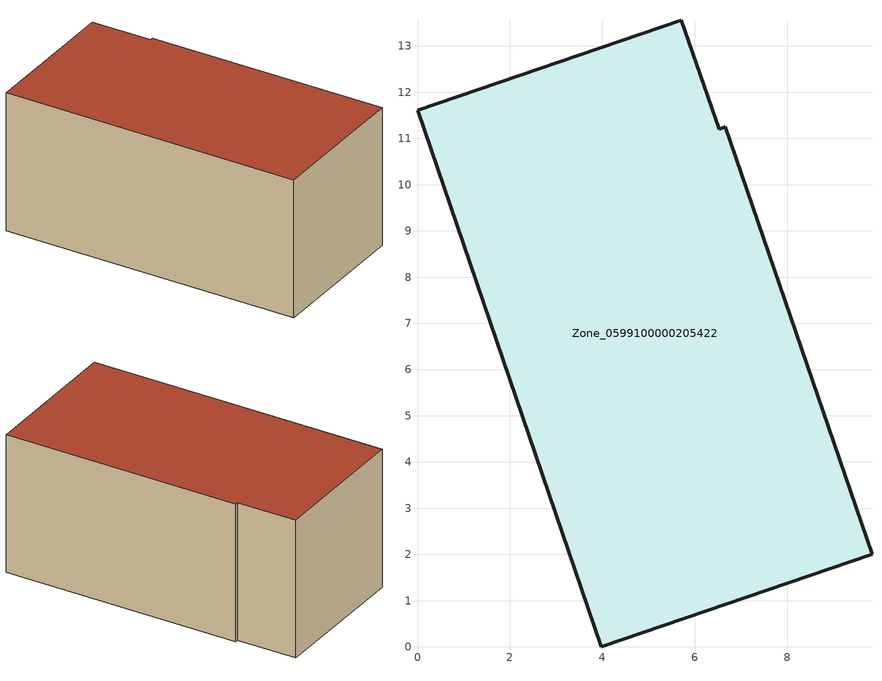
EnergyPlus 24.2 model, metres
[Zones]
Zone_0599100000205422
 floor ground (C_G): 3.97,0 0,11.61 5.71,13.56 6.52,11.2 6.66,11.26 9.83,2.01 z0
 wall outside (C_F): 3.97,0 9.83,2.01 6.66,11.26 6.52,11.2 5.71,13.56 0,11.61 3.97,0 z0:5.79
 roof outside (C_R): 0,11.61 3.97,0 9.83,2.01 6.66,11.26 6.52,11.2 5.71,13.56 z5.79
[BUILDING]
Pand.0599100000205422: North Axis=0; Terrain=City; Loads Convergence Tolerance Value=0.04; Temperature Convergence Tolerance Value=0.4; Solar Distribution=FullExterior; Maximum Number of Warmup Days=25; Minimum Number of Warmup Days=1
[Site:Location]
Rotterdam.The.Hague.AP_ZH_NLD Design_Conditions: Latitude=51.96; Longitude=4.45; Time Zone=1; Elevation=-4.5
[SITE:GROUNDTEMPERATURE:BUILDINGSURFACE]
18, 18, 18, 18, 18, 18, 18, 18, 18, 18, 18, 18
[MATERIAL] Thermal Absorptance=0.9; Solar Absorptance=0.7; Visible Absorptance=0.7
Name | Roughness | Thickness | Conductivity | Density | Specific Heat
G.TI.1946-1964 | MediumSmooth | 0.15 | 1 | 540 | 1210
F.TI.1946-1964 | Rough | 0.3 | 0.857143 | 1920 | 840
R.TI.1946-1964 | MediumRough | 0.2 | 0.277778 | 1500 | 1000
[CONSTRUCTION]
C_G: G.TI.1946-1964
C_F: F.TI.1946-1964
C_R: R.TI.1946-1964
[ZONE]
Zone_0599100000205422: Type=1; Multiplier=1; Ceiling Height=Autocalculate; Volume=Autocalculate; Floor Area=autocalculate; Part of Total Floor Area=Yes
[ZONEINFILTRATION:DESIGNFLOWRATE]
Infil_Zone_0599100000205422: Zone or ZoneList or Space or SpaceList=Zone_0599100000205422; Schedule=AlwaysOn; Design Flow Rate Calculation Method=Flow/Area; Flow Rate per Floor Area=0.003; Constant Term Coefficient=1; Temperature Term Coefficient=0; Velocity Term Coefficient=0; Velocity Squared Term Coefficient=0
[HVACTEMPLATE:ZONE:IDEALLOADSAIRSYSTEM]
Zone_0599100000205422: Maximum Heating Supply Air Temperature=50; Minimum Cooling Supply Air Temperature=13; Maximum Heating Supply Air Humidity Ratio=0.0156; Minimum Cooling Supply Air Humidity Ratio=0.0077; Heating Limit=NoLimit; Cooling Limit=NoLimit; Dehumidification Control Type=ConstantSensibleHeatRatio; Cooling Sensible Heat Ratio=0.7; Dehumidification Setpoint=60; Humidification Control Type=None; Humidification Setpoint=30; Outdoor Air Method=None; Outdoor Air Flow Rate per Person=0.00944; Outdoor Air Flow Rate per Zone Floor Area=0; Outdoor Air Flow Rate per Zone=0; Demand Controlled Ventilation Type=None; Outdoor Air Economizer Type=NoEconomizer; Heat Recovery Type=None; Sensible Heat Recovery Effectiveness=0.7; Latent Heat Recovery Effectiveness=0.65
[ZONECONTROL:THERMOSTAT]
ThermostatControl_Zone_0599100000205422: Zone or ZoneList=Zone_0599100000205422; Control Type Schedule=DualSetpointControlType; Control 1=Thermostat_Zone_0599100000205422; Temperature Difference Between Cutout And Setpoint=0
[THERMOSTATSETPOINT:DUALSETPOINT]
Thermostat_Zone_0599100000205422: Heating Setpoint Temperature Schedule=HeatingSetpoint_Zone_0599100000205422; Cooling Setpoint Temperature Schedule=CoolingSetpoint_Zone_0599100000205422
[SCHEDULE:COMPACT]
HeatingSetpoint_Zone_0599100000205422: Through: 12/31, For: AllDays, Until: 24:00, 21
CoolingSetpoint_Zone_0599100000205422: Through: 12/31, For: AllDays, Until: 24:00, 24
DualSetpointControlType: Through: 12/31, For: AllDays, Until: 24:00, 4
AlwaysOn: Through: 12/31, For: AllDays, Until: 24:00, 1
